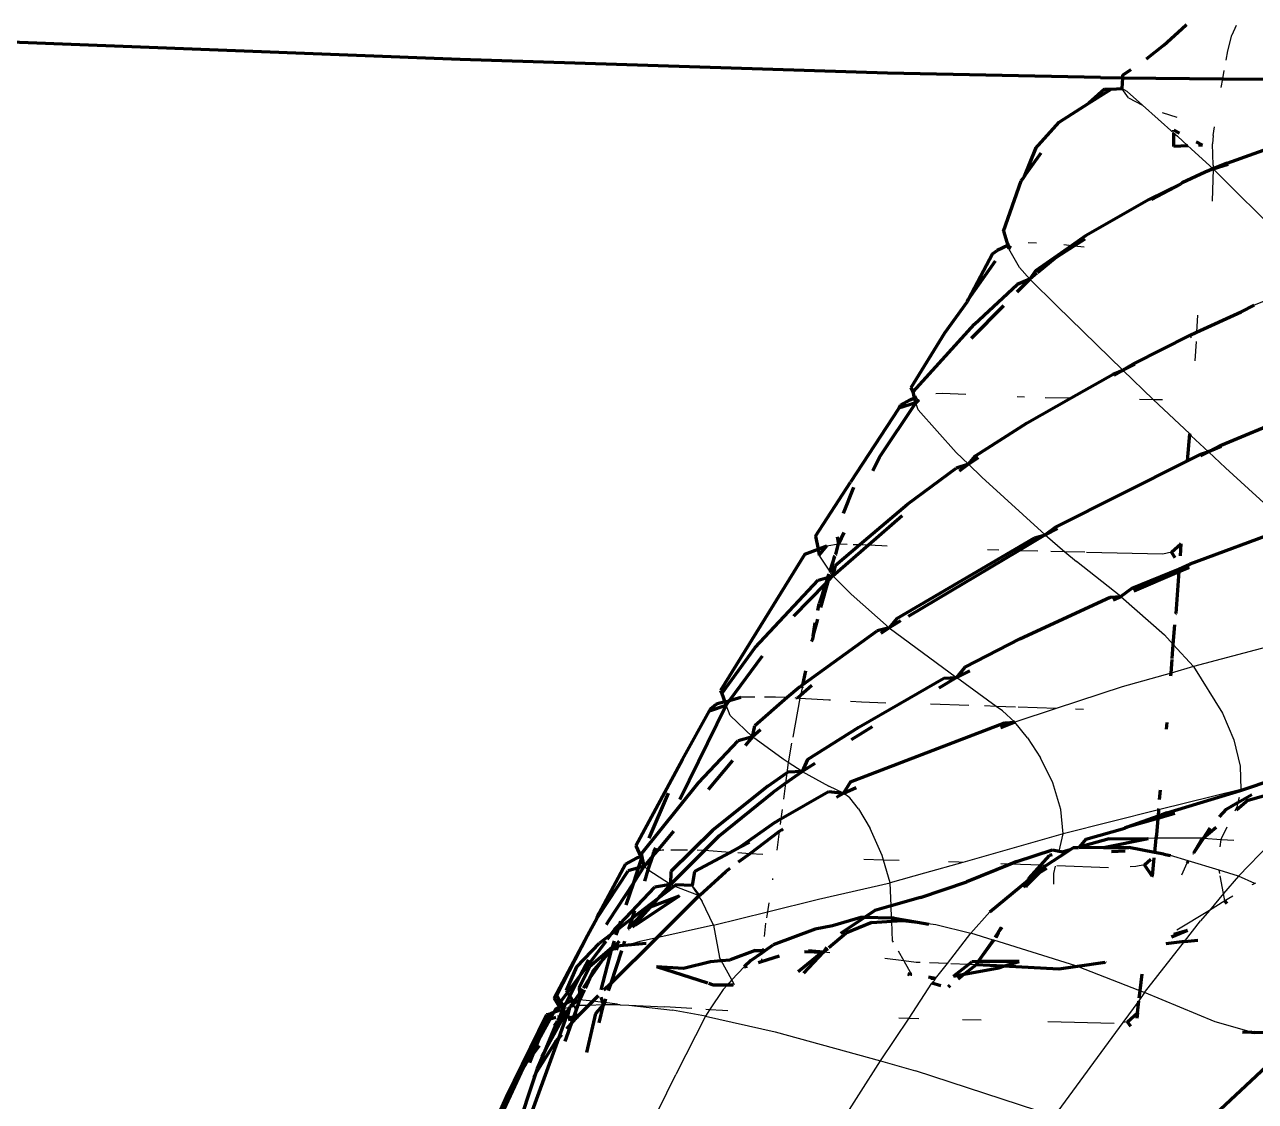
# Model space of a CAD drawing. Header units: millimetres. Extents: x 4307 to 31003, y 2809 to 20009.
# Drawn here: x 7166.1 to 7252.4, y 7453.9 to 7529.5 of the extents above; entities that cross this region are included whole.
import ezdxf

# ---------------------------------------------------------------- set-up
doc = ezdxf.new("R2010")
doc.units = ezdxf.units.MM
doc.layers.add('ProfileEdges', color=7, linetype='Continuous')

msp = doc.modelspace()

# ---------------------------------------------------------------- linework, layer by layer
for p, q in [((7251.019, 7529.422), (7250.706, 7528.743)), ((7250.431, 7527.641), (7250.706, 7528.743)), ((7250.312, 7526.985), (7250.431, 7527.641)), ((7249.961, 7525.064), (7250.074, 7525.682)), ((7250.074, 7525.682), (7250.18, 7526.264)), ((7243.365, 7524.78), (7242.997, 7524.986)), ((7243.469, 7524.342), (7242.997, 7524.986)), ((7243.365, 7524.78), (7244.442, 7523.824)), ((7243.469, 7524.342), (7244.442, 7523.824)), ((7244.442, 7523.824), (7246.652, 7521.86)), ((7246.882, 7522.961), (7245.85, 7523.274)), ((7249.406, 7521.689), (7249.5, 7522.312)), ((7246.652, 7521.86), (7246.893, 7521.646)), ((7247.629, 7520.976), (7246.893, 7521.646)), ((7249.406, 7521.689), (7249.366, 7521.119)), ((7249.414, 7519.351), (7247.629, 7520.976)), ((7249.414, 7519.626), (7249.366, 7521.119)), ((7249.414, 7519.626), (7249.414, 7519.351)), ((7249.414, 7519.351), (7249.323, 7517.096)), ((7249.414, 7519.351), (7257.046, 7511.713)), ((7235.816, 7512.445), (7235.065, 7513.748)), ((7236.439, 7514.189), (7237.01, 7514.173)), ((7238.937, 7514.048), (7239.492, 7513.986)), ((7239.492, 7513.986), (7239.666, 7513.966)), ((7239.666, 7513.966), (7240.352, 7513.889)), ((7235.816, 7512.445), (7236.546, 7511.623)), ((7238.444, 7509.746), (7236.546, 7511.623)), ((7257.046, 7511.713), (7252.279, 7509.788)), ((7243.064, 7505.231), (7238.444, 7509.746)), ((7248.315, 7509.089), (7248.241, 7507.9)), ((7248.2, 7507.245), (7248.115, 7505.889)), ((7243.064, 7505.231), (7245.195, 7503.188)), ((7229.948, 7503.605), (7230.422, 7503.613)), ((7230.422, 7503.613), (7232.049, 7503.549)), ((7235.66, 7503.385), (7236.169, 7503.367)), ((7237.625, 7503.327), (7239.456, 7503.293)), ((7244.236, 7503.206), (7245.195, 7503.188)), ((7245.195, 7503.188), (7245.851, 7503.176)), ((7245.195, 7503.188), (7247.757, 7500.763)), ((7228.707, 7502.456), (7228.544, 7502.948)), ((7231.387, 7499.464), (7228.707, 7502.456)), ((7247.757, 7500.763), (7247.858, 7500.635)), ((7249.072, 7499.5), (7247.858, 7500.635)), ((7231.387, 7499.464), (7232.238, 7498.644)), ((7249.072, 7499.5), (7250.271, 7498.373)), ((7233.173, 7497.741), (7232.238, 7498.644)), ((7254.903, 7494.131), (7250.271, 7498.373)), ((7233.173, 7497.741), (7237.613, 7493.677)), ((7222.303, 7492.917), (7223.13, 7493.051)), ((7223.13, 7493.051), (7223.725, 7493.029)), ((7224.162, 7493.013), (7224.616, 7492.996)), ((7224.616, 7492.996), (7225.22, 7492.974)), ((7225.22, 7492.974), (7226.165, 7492.94)), ((7226.165, 7492.94), (7226.535, 7492.917)), ((7237.613, 7493.677), (7239.007, 7492.493)), ((7222.51, 7491.14), (7221.781, 7492.263)), ((7234.368, 7492.608), (7233.581, 7492.628)), ((7237.099, 7492.54), (7235.758, 7492.573)), ((7239.007, 7492.493), (7238.028, 7492.517)), ((7240.394, 7492.458), (7239.007, 7492.493)), ((7239.007, 7492.493), (7239.814, 7491.807)), ((7245.883, 7492.321), (7240.517, 7492.455)), ((7246.469, 7492.465), (7245.883, 7492.321)), ((7222.575, 7491.041), (7222.51, 7491.14)), ((7242.916, 7489.365), (7239.814, 7491.807)), ((7222.732, 7490.799), (7222.575, 7491.041)), ((7222.732, 7490.799), (7224.012, 7489.516)), ((7224.012, 7489.516), (7226.679, 7487.172)), ((7242.916, 7489.365), (7245.986, 7486.662)), ((7260.558, 7487.781), (7248.02, 7484.44)), ((7226.679, 7487.172), (7231.408, 7483.669)), ((7245.986, 7486.662), (7246.6, 7485.991)), ((7246.6, 7485.991), (7248.02, 7484.44)), ((7248.02, 7484.44), (7246.446, 7483.991)), ((7248.02, 7484.44), (7250.054, 7481.184)), ((7234.191, 7481.653), (7231.408, 7483.669)), ((7246.446, 7483.991), (7243.023, 7483.013)), ((7220.582, 7482.955), (7220.454, 7482.424)), ((7243.023, 7483.013), (7238.398, 7481.497)), ((7215.531, 7481.01), (7215.241, 7481.744)), ((7217.249, 7482.301), (7216.283, 7482.301)), ((7218.72, 7482.301), (7217.927, 7482.301)), ((7219.537, 7482.267), (7218.72, 7482.301)), ((7220.412, 7482.231), (7219.919, 7479.5)), ((7220.412, 7482.231), (7220.239, 7482.238)), ((7220.454, 7482.424), (7220.412, 7482.231)), ((7220.412, 7482.231), (7222.454, 7482.111)), ((7222.454, 7482.111), (7222.564, 7482.105)), ((7223.972, 7482.024), (7224.746, 7481.98)), ((7224.746, 7481.98), (7226.439, 7481.911)), ((7227.471, 7481.87), (7227.352, 7481.874)), ((7232.263, 7481.722), (7229.568, 7481.805)), ((7234.191, 7481.653), (7233.363, 7481.683)), ((7235.529, 7481.603), (7234.191, 7481.653)), ((7234.636, 7481.33), (7234.191, 7481.653)), ((7215.531, 7481.01), (7217.086, 7479.514)), ((7235.486, 7480.542), (7234.636, 7481.33)), ((7238.398, 7481.497), (7235.486, 7480.542)), ((7238.398, 7481.497), (7235.722, 7481.596)), ((7240.304, 7481.426), (7239.741, 7481.447)), ((7250.054, 7481.184), (7250.854, 7479.304)), ((7236.388, 7479.448), (7235.486, 7480.542)), ((7219.252, 7477.939), (7217.086, 7479.514)), ((7219.843, 7479.079), (7219.619, 7477.834)), ((7236.388, 7479.448), (7237.304, 7478.032)), ((7250.854, 7479.304), (7251.307, 7477.447)), ((7219.603, 7477.716), (7219.252, 7477.939)), ((7219.603, 7477.716), (7219.509, 7476.985)), ((7219.619, 7477.834), (7219.603, 7477.716)), ((7220.586, 7477.09), (7219.603, 7477.716)), ((7238.158, 7476.283), (7237.304, 7478.032)), ((7251.307, 7477.447), (7251.345, 7475.832)), ((7219.509, 7476.985), (7219.414, 7476.258)), ((7220.586, 7477.09), (7222.447, 7476.058)), ((7219.414, 7476.258), (7219.27, 7475.142)), ((7223.468, 7475.561), (7222.447, 7476.058)), ((7223.918, 7475.247), (7223.468, 7475.561)), ((7238.716, 7474.416), (7238.158, 7476.283)), ((7251.345, 7475.832), (7245.579, 7474.393)), ((7251.345, 7475.832), (7251.327, 7475.751)), ((7252.029, 7475.995), (7251.345, 7475.832)), ((7224.538, 7474.47), (7223.918, 7475.247)), ((7251.144, 7474.921), (7251.071, 7474.592)), ((7251.219, 7475.26), (7251.144, 7474.921)), ((7219.176, 7474.42), (7219.091, 7473.761)), ((7224.538, 7474.47), (7225.355, 7473.093)), ((7238.875, 7472.721), (7238.716, 7474.416)), ((7245.579, 7474.393), (7238.875, 7472.721)), ((7250.945, 7474.335), (7251.071, 7474.592)), ((7219.091, 7473.761), (7219.038, 7473.358)), ((7226.184, 7471.198), (7225.355, 7473.093)), ((7249.984, 7472.39), (7250.386, 7473.204)), ((7218.976, 7472.872), (7218.806, 7471.565)), ((7218.986, 7472.953), (7218.976, 7472.872)), ((7238.875, 7472.721), (7231.85, 7470.712)), ((7238.597, 7471.503), (7238.875, 7472.721)), ((7245.387, 7472.397), (7244.854, 7472.395)), ((7248.725, 7472.411), (7245.387, 7472.397)), ((7248.725, 7472.411), (7249.974, 7472.32)), ((7249.9, 7471.8), (7249.974, 7472.32)), ((7249.974, 7472.32), (7249.984, 7472.39)), ((7249.974, 7472.32), (7250.848, 7472.256)), ((7210.2, 7471.474), (7210.406, 7471.516)), ((7210.406, 7471.516), (7210.773, 7471.591)), ((7210.773, 7471.591), (7210.885, 7471.591)), ((7211.378, 7471.592), (7212.534, 7471.594)), ((7213.733, 7471.538), (7213.209, 7471.574)), ((7215.54, 7471.413), (7213.733, 7471.538)), ((7216.9, 7471.319), (7216.077, 7471.376)), ((7217.815, 7471.256), (7216.9, 7471.319)), ((7251.171, 7469.745), (7253.399, 7472.037)), ((7209.507, 7470.44), (7209.745, 7470.179)), ((7226.281, 7470.869), (7224.913, 7470.907)), ((7226.281, 7470.869), (7226.184, 7471.198)), ((7227.388, 7470.838), (7226.281, 7470.869)), ((7226.75, 7469.28), (7226.281, 7470.869)), ((7231.85, 7470.712), (7229.158, 7469.943)), ((7231.571, 7470.723), (7230.84, 7470.743)), ((7231.85, 7470.712), (7231.571, 7470.723)), ((7235.179, 7470.59), (7234.509, 7470.615)), ((7237.317, 7470.511), (7235.179, 7470.59)), ((7237.701, 7470.497), (7237.317, 7470.511)), ((7238.239, 7469.938), (7238.356, 7470.448)), ((7242.07, 7470.336), (7238.442, 7470.47)), ((7243.987, 7470.421), (7243.591, 7470.395)), ((7244.582, 7470.534), (7243.987, 7470.421)), ((7247.654, 7470.819), (7246.405, 7471.201)), ((7247.565, 7470.652), (7247.172, 7469.806)), ((7249.827, 7470.156), (7247.654, 7470.819)), ((7211.341, 7469.152), (7209.745, 7470.179)), ((7218.509, 7469.583), (7218.495, 7469.492)), ((7229.158, 7469.943), (7226.75, 7469.28)), ((7238.223, 7469.188), (7238.239, 7469.938)), ((7249.868, 7469.938), (7249.827, 7470.156)), ((7251.171, 7469.745), (7249.827, 7470.156)), ((7250.133, 7468.519), (7249.899, 7469.773)), ((7251.171, 7469.745), (7250.133, 7468.519)), ((7252.333, 7469.237), (7251.171, 7469.745)), ((7211.607, 7469.048), (7211.341, 7469.152)), ((7213.185, 7468.434), (7211.607, 7469.048)), ((7212.951, 7468.875), (7212.876, 7469.083)), ((7213.395, 7468.42), (7212.876, 7469.083)), ((7212.951, 7468.875), (7213.253, 7468.43)), ((7221.718, 7468.136), (7226.75, 7469.28)), ((7226.818, 7467.658), (7226.75, 7469.28)), ((7252.187, 7469.163), (7252.123, 7469.125)), ((7252.333, 7469.237), (7252.187, 7469.163)), ((7252.379, 7469.26), (7252.333, 7469.237)), ((7213.185, 7468.434), (7213.253, 7468.43)), ((7213.253, 7468.43), (7213.395, 7468.42)), ((7213.253, 7468.43), (7213.314, 7468.339)), ((7213.314, 7468.339), (7213.57, 7467.96)), ((7214.37, 7466.316), (7213.57, 7467.96)), ((7218.149, 7467.252), (7221.718, 7468.136)), ((7218.246, 7467.881), (7218.149, 7467.252)), ((7250.133, 7468.519), (7249.134, 7467.34)), ((7250.228, 7468.007), (7249.134, 7467.34)), ((7250.228, 7468.007), (7250.133, 7468.519)), ((7250.775, 7468.33), (7250.228, 7468.007)), ((7214.37, 7466.316), (7218.149, 7467.252)), ((7218.149, 7467.252), (7218.082, 7466.817)), ((7226.854, 7466.8), (7226.818, 7467.658)), ((7232.409, 7465.749), (7233.745, 7467.248)), ((7249.134, 7467.34), (7246.848, 7465.946)), ((7249.134, 7467.34), (7248.506, 7466.599)), ((7214.37, 7466.316), (7210.379, 7465.423)), ((7214.37, 7466.316), (7214.791, 7464.033)), ((7217.927, 7465.499), (7218.037, 7466.441)), ((7226.863, 7466.58), (7226.854, 7466.8)), ((7226.921, 7465.18), (7226.863, 7466.58)), ((7228.675, 7466.508), (7229.961, 7466.362)), ((7229.961, 7466.362), (7232.409, 7465.749)), ((7247.402, 7465.157), (7248.506, 7466.599)), ((7210.379, 7465.423), (7209.205, 7465.16)), ((7230.762, 7463.609), (7232.409, 7465.749)), ((7233.97, 7465.261), (7232.409, 7465.749)), ((7234.021, 7465.245), (7233.97, 7465.261)), ((7239.772, 7463.448), (7234.021, 7465.245)), ((7209.205, 7465.16), (7208.352, 7464.903)), ((7217.798, 7464.394), (7217.814, 7464.524)), ((7217.814, 7464.524), (7217.833, 7464.693)), ((7222.516, 7464.372), (7222.065, 7464.414)), ((7226.921, 7465.18), (7226.954, 7465.122)), ((7227.301, 7464.51), (7227.706, 7463.796)), ((7244.598, 7461.574), (7247.402, 7465.157)), ((7214.906, 7463.823), (7214.791, 7464.033)), ((7215.656, 7462.459), (7214.906, 7463.823)), ((7217.712, 7463.65), (7217.725, 7463.761)), ((7217.725, 7463.761), (7217.747, 7463.951)), ((7227.706, 7463.796), (7226.366, 7463.956)), ((7228.569, 7463.694), (7227.706, 7463.796)), ((7227.706, 7463.796), (7228.243, 7462.85)), ((7228.85, 7463.683), (7228.569, 7463.694)), ((7230.762, 7463.609), (7229.518, 7463.657)), ((7229.935, 7462.57), (7230.762, 7463.609)), ((7232.244, 7463.551), (7231.002, 7463.599)), ((7232.776, 7463.53), (7232.244, 7463.551)), ((7216.502, 7463.371), (7215.656, 7462.459)), ((7239.89, 7463.402), (7239.772, 7463.448)), ((7244.259, 7461.706), (7239.89, 7463.402)), ((7215.041, 7461.797), (7214.086, 7460.371)), ((7215.348, 7462.128), (7215.041, 7461.797)), ((7215.656, 7462.459), (7215.348, 7462.128)), ((7215.814, 7462.172), (7215.656, 7462.459)), ((7228.077, 7459.785), (7229.676, 7462.236)), ((7229.676, 7462.236), (7229.835, 7462.405)), ((7229.835, 7462.405), (7229.935, 7462.57)), ((7204.632, 7461.046), (7204.473, 7461.034)), ((7204.519, 7460.881), (7204.473, 7461.034)), ((7204.973, 7461.07), (7204.632, 7461.046)), ((7205.893, 7460.966), (7204.973, 7461.07)), ((7206.597, 7460.887), (7205.893, 7460.966)), ((7206.708, 7460.875), (7206.597, 7460.887)), ((7244.181, 7461.005), (7243.058, 7459.47)), ((7244.598, 7461.574), (7244.181, 7461.005)), ((7244.598, 7461.574), (7244.259, 7461.706)), ((7249.549, 7459.517), (7244.598, 7461.574)), ((7204.268, 7460.515), (7203.823, 7460.449)), ((7203.931, 7460.022), (7204.115, 7459.971)), ((7204.605, 7460.595), (7204.268, 7460.515)), ((7204.55, 7460.778), (7204.519, 7460.881)), ((7204.605, 7460.595), (7204.55, 7460.778)), ((7204.818, 7460.635), (7204.605, 7460.595)), ((7204.696, 7460.291), (7204.605, 7460.595)), ((7204.815, 7459.895), (7204.696, 7460.291)), ((7204.96, 7460.662), (7204.818, 7460.635)), ((7205.604, 7460.679), (7204.96, 7460.662)), ((7206.653, 7460.708), (7205.604, 7460.679)), ((7207.821, 7460.711), (7206.653, 7460.708)), ((7207.628, 7460.771), (7206.708, 7460.875)), ((7207.628, 7460.771), (7207.821, 7460.711)), ((7207.821, 7460.711), (7208.424, 7460.685)), ((7208.424, 7460.685), (7211.481, 7460.353)), ((7208.424, 7460.685), (7210.959, 7460.574)), ((7212.851, 7460.451), (7210.959, 7460.574)), ((7213.793, 7459.933), (7211.481, 7460.353)), ((7214.086, 7460.371), (7213.793, 7459.933)), ((7214.086, 7460.371), (7213.835, 7460.388)), ((7215.004, 7460.312), (7214.086, 7460.371)), ((7215.358, 7460.293), (7215.004, 7460.312)), ((7204.203, 7459.946), (7204.54, 7459.848)), ((7204.54, 7459.848), (7204.705, 7459.767)), ((7213.793, 7459.933), (7211.718, 7455.828)), ((7213.793, 7459.933), (7218.687, 7458.814)), ((7226.074, 7456.8), (7228.077, 7459.785)), ((7227.366, 7459.802), (7228.077, 7459.785)), ((7228.077, 7459.785), (7228.756, 7459.768)), ((7231.828, 7459.694), (7233.13, 7459.663)), ((7237.817, 7459.549), (7242.462, 7459.437)), ((7243.058, 7459.47), (7238.259, 7452.914)), ((7243.399, 7459.526), (7243.058, 7459.47)), ((7252.1, 7458.798), (7249.549, 7459.517)), ((7218.687, 7458.814), (7226.074, 7456.8)), ((7221.03, 7448.911), (7226.074, 7456.8)), ((7226.074, 7456.8), (7228.523, 7456.081)), ((7208.669, 7449.661), (7211.718, 7455.828)), ((7238.259, 7452.914), (7228.523, 7456.081))]:
    msp.add_line(p, q)
at = {"layer": 'ProfileEdges', "lineweight": 211}
for p, q in [((7245.944, 7528.032), (7247.195, 7529.189)), ((7247.195, 7529.189), (7247.523, 7529.474)), ((7196.595, 7527.016), (7151.559, 7528.752)), ((7245.944, 7528.032), (7244.706, 7527.049)), ((7226.556, 7526.062), (7196.595, 7527.016)), ((7241.491, 7525.761), (7226.556, 7526.062)), ((7241.491, 7525.761), (7243.035, 7525.747)), ((7243.035, 7525.747), (7242.997, 7524.986)), ((7243.044, 7525.921), (7243.035, 7525.747)), ((7243.035, 7525.747), (7250.074, 7525.682)), ((7243.044, 7525.921), (7243.661, 7526.329)), ((7250.074, 7525.682), (7256.384, 7525.624)), ((7240.692, 7523.964), (7242.244, 7524.952)), ((7241.786, 7524.951), (7240.692, 7523.964)), ((7241.786, 7524.951), (7242.244, 7524.952)), ((7242.244, 7524.952), (7242.997, 7524.986)), ((7238.593, 7522.629), (7240.692, 7523.964)), ((7236.951, 7520.792), (7238.593, 7522.629)), ((7246.64, 7520.935), (7246.652, 7521.86)), ((7246.654, 7522.019), (7246.655, 7522.066)), ((7246.655, 7522.066), (7247.042, 7521.863)), ((7236.951, 7520.792), (7236.144, 7518.815)), ((7236.144, 7518.815), (7237.335, 7520.481)), ((7247.629, 7520.976), (7246.64, 7520.935)), ((7248.214, 7521.248), (7248.653, 7521.018)), ((7248.653, 7521.018), (7248.367, 7521.006)), ((7250.38, 7519.751), (7254.49, 7521.233)), ((7250.38, 7519.751), (7249.414, 7519.351)), ((7249.414, 7519.351), (7250.445, 7519.686)), ((7236.085, 7518.669), (7236.144, 7518.815)), ((7248.85, 7519.119), (7247.237, 7518.379)), ((7249.414, 7519.351), (7248.85, 7519.119)), ((7234.689, 7514.977), (7235.927, 7518.511)), ((7235.927, 7518.511), (7236.085, 7518.669)), ((7244.922, 7517.202), (7247.102, 7518.289)), ((7245.081, 7517.198), (7247.102, 7518.289)), ((7247.237, 7518.379), (7247.102, 7518.289)), ((7244.922, 7517.202), (7240.438, 7514.649)), ((7234.689, 7514.977), (7234.997, 7513.97)), ((7240.438, 7514.649), (7239.492, 7513.986)), ((7239.666, 7513.966), (7240.415, 7514.448)), ((7233.918, 7513.401), (7234.264, 7513.63)), ((7234.997, 7513.97), (7234.264, 7513.63)), ((7235.128, 7514.031), (7234.997, 7513.97)), ((7234.997, 7513.97), (7235.065, 7513.748)), ((7235.196, 7513.959), (7235.065, 7513.748)), ((7239.492, 7513.986), (7236.939, 7512.195)), ((7238.41, 7513.158), (7239.666, 7513.966)), ((7233.918, 7513.401), (7232.249, 7510.215)), ((7232.249, 7510.215), (7234.146, 7512.911)), ((7238.41, 7513.158), (7237.082, 7512.065)), ((7236.939, 7512.195), (7236.546, 7511.623)), ((7237.04, 7512.03), (7236.546, 7511.623)), ((7232.659, 7508.47), (7235.656, 7511.242)), ((7236.546, 7511.623), (7235.656, 7511.242)), ((7235.656, 7510.725), (7236.546, 7511.623)), ((7232.164, 7510.053), (7232.249, 7510.215)), ((7230.579, 7507.844), (7232.164, 7510.053)), ((7232.444, 7507.485), (7234.72, 7509.781)), ((7248.241, 7507.9), (7251.358, 7509.333)), ((7252.279, 7509.788), (7251.358, 7509.333)), ((7228.367, 7503.719), (7232.659, 7508.47)), ((7228.23, 7504.026), (7230.579, 7507.844)), ((7243.859, 7505.699), (7247.751, 7507.675)), ((7247.751, 7507.675), (7248.241, 7507.9)), ((7247.838, 7507.592), (7247.774, 7507.561)), ((7239.456, 7503.293), (7242.392, 7504.945)), ((7242.392, 7504.945), (7243.064, 7505.231)), ((7242.451, 7504.889), (7243.064, 7505.231)), ((7243.859, 7505.699), (7243.064, 7505.231)), ((7243.911, 7505.65), (7243.064, 7505.231)), ((7228.164, 7503.161), (7228.466, 7503.29)), ((7228.367, 7503.719), (7228.23, 7504.026)), ((7228.466, 7503.29), (7228.367, 7503.719)), ((7228.466, 7503.29), (7228.62, 7503.356)), ((7228.544, 7502.948), (7228.466, 7503.29)), ((7228.74, 7503.185), (7228.544, 7502.948)), ((7236.358, 7501.551), (7239.456, 7503.293)), ((7227.34, 7502.528), (7223.971, 7497.371)), ((7225.997, 7499.127), (7228.544, 7502.948)), ((7227.34, 7502.528), (7227.368, 7502.578)), ((7228.544, 7502.948), (7227.368, 7502.578)), ((7227.368, 7502.578), (7227.481, 7502.77)), ((7227.481, 7502.77), (7228.164, 7503.161)), ((7228.544, 7502.948), (7228.755, 7503.164)), ((7249.957, 7499.968), (7256.399, 7502.672)), ((7232.743, 7499.237), (7236.358, 7501.551)), ((7247.608, 7498.874), (7247.757, 7500.763)), ((7249.072, 7499.5), (7249.957, 7499.968)), ((7249.972, 7499.888), (7249.072, 7499.5)), ((7225.997, 7499.127), (7225.542, 7498.163)), ((7232.238, 7498.644), (7232.743, 7499.237)), ((7232.915, 7499.08), (7232.238, 7498.644)), ((7247.608, 7498.874), (7238.34, 7494.233)), ((7248.443, 7499.292), (7247.608, 7498.874)), ((7249.072, 7499.5), (7248.443, 7499.292)), ((7248.523, 7499.221), (7249.072, 7499.5)), ((7227.971, 7495.83), (7231.384, 7498.352)), ((7232.238, 7498.644), (7231.384, 7498.352)), ((7232.238, 7498.644), (7231.599, 7498.16)), ((7221.512, 7493.581), (7223.971, 7497.371)), ((7223.473, 7495.212), (7224.2, 7497.036)), ((7224.616, 7492.996), (7227.971, 7495.83)), ((7225.22, 7492.974), (7227.582, 7495.04)), ((7223.505, 7493.846), (7223.13, 7493.051)), ((7238.34, 7494.233), (7237.613, 7493.677)), ((7237.613, 7493.677), (7238.48, 7494.118)), ((7254.342, 7494.053), (7247.776, 7491.638)), ((7221.512, 7493.581), (7221.696, 7492.681)), ((7221.696, 7492.681), (7222.303, 7492.917)), ((7221.781, 7492.263), (7222.303, 7492.917)), ((7222.732, 7490.799), (7225.22, 7492.974)), ((7222.884, 7491.533), (7224.616, 7492.996)), ((7222.932, 7492.335), (7223.13, 7493.051)), ((7223.03, 7493.551), (7223.13, 7493.051)), ((7227.212, 7487.826), (7236.874, 7493.47)), ((7237.613, 7493.677), (7235.758, 7492.573)), ((7236.874, 7493.47), (7237.613, 7493.677)), ((7246.469, 7492.465), (7247.146, 7493.045)), ((7247.146, 7493.045), (7247.088, 7492.214)), ((7247.146, 7493.045), (7247.149, 7493.077)), ((7220.766, 7492.319), (7214.862, 7482.768)), ((7220.766, 7492.319), (7221.696, 7492.681)), ((7221.696, 7492.681), (7221.781, 7492.263)), ((7222.844, 7492.17), (7222.51, 7491.14)), ((7222.575, 7491.041), (7222.844, 7492.17)), ((7222.844, 7492.17), (7222.896, 7492.203)), ((7222.932, 7492.335), (7222.884, 7492.293)), ((7235.758, 7492.573), (7228.003, 7487.96)), ((7246.742, 7492.07), (7246.469, 7492.465)), ((7222.884, 7491.533), (7222.732, 7490.799)), ((7243.723, 7489.947), (7247.006, 7491.274)), ((7243.849, 7489.764), (7246.993, 7491.109)), ((7246.993, 7491.109), (7246.776, 7488.178)), ((7246.993, 7491.109), (7247.665, 7491.397)), ((7247.006, 7491.274), (7246.993, 7491.109)), ((7247.006, 7491.274), (7247.776, 7491.638)), ((7247.665, 7491.397), (7247.711, 7491.414)), ((7217.282, 7485.78), (7221.698, 7490.506)), ((7220, 7487.973), (7222.232, 7490.282)), ((7221.698, 7490.506), (7222.366, 7490.695)), ((7222.232, 7490.282), (7221.768, 7488.851)), ((7221.899, 7488.594), (7222.419, 7490.475)), ((7222.366, 7490.695), (7222.232, 7490.282)), ((7222.232, 7490.282), (7222.419, 7490.475)), ((7222.439, 7490.92), (7222.366, 7490.695)), ((7222.366, 7490.695), (7222.489, 7490.73)), ((7222.419, 7490.475), (7222.732, 7490.799)), ((7222.419, 7490.475), (7222.489, 7490.73)), ((7222.489, 7490.73), (7222.531, 7490.882)), ((7222.489, 7490.73), (7222.732, 7490.799)), ((7243.723, 7489.947), (7242.916, 7489.365)), ((7221.675, 7488.386), (7221.768, 7488.851)), ((7235.844, 7486.395), (7242.176, 7489.315)), ((7242.176, 7489.315), (7242.916, 7489.365)), ((7242.397, 7489.125), (7242.916, 7489.365)), ((7221.342, 7486.575), (7221.67, 7487.765)), ((7227.212, 7487.826), (7226.679, 7487.172)), ((7227.468, 7487.641), (7226.679, 7487.172)), ((7246.765, 7488.141), (7246.776, 7488.178)), ((7220.614, 7483.173), (7225.829, 7486.955)), ((7221.342, 7486.575), (7221.5, 7487.516)), ((7226.679, 7487.172), (7225.829, 7486.955)), ((7226.679, 7487.172), (7226.099, 7486.761)), ((7246.6, 7485.991), (7246.705, 7487.362)), ((7221.237, 7486.21), (7221.285, 7486.307)), ((7221.342, 7486.575), (7221.285, 7486.307)), ((7235.844, 7486.395), (7231.986, 7484.393)), ((7246.524, 7485.006), (7246.6, 7485.991)), ((7214.94, 7482.566), (7217.282, 7485.78)), ((7215.486, 7482.075), (7217.8, 7485.194)), ((7231.986, 7484.393), (7231.408, 7483.669)), ((7246.446, 7483.991), (7246.519, 7484.931)), ((7220.823, 7484.151), (7220.614, 7483.173)), ((7227.471, 7481.87), (7230.514, 7483.623)), ((7231.408, 7483.669), (7230.158, 7482.938)), ((7230.514, 7483.623), (7231.408, 7483.669)), ((7231.408, 7483.669), (7232.342, 7484.153)), ((7246.432, 7483.801), (7246.446, 7483.991)), ((7214.862, 7482.768), (7214.94, 7482.566)), ((7214.94, 7482.566), (7215.154, 7481.981)), ((7220.386, 7483.008), (7219.537, 7482.267)), ((7220.386, 7483.008), (7220.614, 7483.173)), ((7221.246, 7483.109), (7220.454, 7482.424)), ((7220.582, 7482.955), (7220.584, 7483.031)), ((7211.989, 7475.12), (7215.241, 7481.744)), ((7214.075, 7481.348), (7215.241, 7481.744)), ((7214.153, 7481.487), (7214.55, 7481.81)), ((7215.154, 7481.981), (7214.55, 7481.81)), ((7215.346, 7481.989), (7215.154, 7481.981)), ((7215.154, 7481.981), (7215.241, 7481.744)), ((7215.241, 7481.744), (7215.343, 7481.883)), ((7215.343, 7481.883), (7215.447, 7482.022)), ((7215.343, 7481.883), (7215.346, 7481.989)), ((7215.346, 7481.989), (7215.447, 7482.022)), ((7215.447, 7482.022), (7215.486, 7482.075)), ((7215.486, 7482.075), (7216.283, 7482.301)), ((7219.537, 7482.267), (7217.266, 7480.286)), ((7220.185, 7482.24), (7220.169, 7482.178)), ((7220.239, 7482.238), (7220.185, 7482.24)), ((7220.454, 7482.424), (7220.239, 7482.238)), ((7224.546, 7480.187), (7227.471, 7481.87)), ((7212.194, 7477.935), (7214.075, 7481.348)), ((7214.153, 7481.487), (7214.075, 7481.348)), ((7217.086, 7479.514), (7217.266, 7480.286)), ((7217.666, 7480.015), (7217.086, 7479.514)), ((7220.953, 7477.925), (7224.546, 7480.187)), ((7223.967, 7476.36), (7234.759, 7480.506)), ((7225.497, 7480.212), (7224.801, 7479.805)), ((7235.486, 7480.542), (7234.491, 7480.155)), ((7234.759, 7480.506), (7235.486, 7480.542)), ((7246.157, 7480.515), (7246.118, 7480.065)), ((7213.299, 7476.288), (7216.099, 7479.235)), ((7217.086, 7479.514), (7216.099, 7479.235)), ((7217.086, 7479.514), (7216.581, 7478.909)), ((7224.801, 7479.805), (7224.017, 7479.3)), ((7212.194, 7477.935), (7208.92, 7471.87)), ((7215.702, 7477.857), (7213.999, 7475.818)), ((7220.953, 7477.925), (7220.586, 7477.09)), ((7221.463, 7477.655), (7220.586, 7477.09)), ((7218.183, 7476.048), (7219.509, 7476.985)), ((7219.414, 7476.258), (7220.586, 7477.09)), ((7219.509, 7476.985), (7219.585, 7477.039)), ((7220.586, 7477.09), (7219.585, 7477.039)), ((7209.314, 7471.303), (7213.299, 7476.288)), ((7211.183, 7475.559), (7209.823, 7472.407)), ((7218.183, 7476.048), (7214.299, 7472.937)), ((7214.761, 7472.563), (7218.548, 7475.642)), ((7218.548, 7475.642), (7219.414, 7476.258)), ((7219.091, 7473.761), (7222.43, 7475.69)), ((7222.43, 7475.69), (7223.468, 7475.561)), ((7222.99, 7475.277), (7223.468, 7475.561)), ((7223.967, 7476.36), (7223.468, 7475.561)), ((7223.468, 7475.561), (7224.37, 7475.972)), ((7245.648, 7475.115), (7245.713, 7475.79)), ((7246.159, 7474.184), (7251.327, 7475.751)), ((7251.327, 7475.751), (7252.029, 7475.995)), ((7251.855, 7475.067), (7255.545, 7476.136)), ((7252.029, 7475.995), (7253.038, 7476.346)), ((7250.337, 7474.453), (7251.144, 7474.921)), ((7251.855, 7475.067), (7251.033, 7474.37)), ((7251.144, 7474.921), (7252.105, 7475.479)), ((7245.537, 7473.959), (7243.361, 7473.17)), ((7246.714, 7474.149), (7245.522, 7473.797)), ((7245.537, 7473.959), (7245.522, 7473.797)), ((7245.579, 7474.393), (7245.537, 7473.959)), ((7246.159, 7474.184), (7245.537, 7473.959)), ((7245.586, 7474.471), (7245.579, 7474.393)), ((7249.838, 7473.902), (7250.337, 7474.453)), ((7218.672, 7473.518), (7216.197, 7471.768)), ((7218.672, 7473.518), (7219.091, 7473.761)), ((7219.119, 7472.979), (7218.976, 7472.872)), ((7219.119, 7472.979), (7219.241, 7473.052)), ((7240.472, 7472.327), (7243.209, 7473.115)), ((7243.361, 7473.17), (7243.209, 7473.115)), ((7245.522, 7473.797), (7243.361, 7473.17)), ((7245.522, 7473.797), (7245.419, 7472.634)), ((7249.61, 7473.162), (7248.725, 7472.411)), ((7248.725, 7472.411), (7249.201, 7473.141)), ((7211.551, 7472.887), (7210.406, 7471.516)), ((7214.299, 7472.937), (7211.364, 7470.067)), ((7213.733, 7471.538), (7214.761, 7472.563)), ((7216.878, 7472.136), (7216.197, 7471.768)), ((7218.976, 7472.872), (7216.9, 7471.319)), ((7242.102, 7472.358), (7240.001, 7471.767)), ((7240.472, 7472.327), (7240.001, 7471.767)), ((7241.712, 7471.743), (7244.854, 7472.395)), ((7242.102, 7472.358), (7244.854, 7472.395)), ((7245.387, 7472.397), (7245.292, 7471.406)), ((7245.419, 7472.634), (7245.387, 7472.397)), ((7248.725, 7472.411), (7248.032, 7471.359)), ((7248.535, 7472.214), (7248.032, 7471.359)), ((7248.535, 7472.214), (7248.725, 7472.411)), ((7208.92, 7471.87), (7209.258, 7471.11)), ((7209.507, 7470.44), (7209.314, 7471.303)), ((7210.406, 7471.516), (7210.089, 7471.137)), ((7210.148, 7471.448), (7210.089, 7471.137)), ((7210.2, 7471.474), (7210.148, 7471.448)), ((7210.186, 7471.508), (7210.2, 7471.474)), ((7210.2, 7471.474), (7210.32, 7471.718)), ((7211.341, 7469.152), (7213.733, 7471.538)), ((7215.54, 7471.413), (7213.031, 7470.058)), ((7216.197, 7471.768), (7215.54, 7471.413)), ((7216.9, 7471.319), (7216.099, 7470.719)), ((7235.628, 7470.772), (7238.142, 7471.591)), ((7239.097, 7471.407), (7237.701, 7470.497)), ((7238.142, 7471.591), (7238.597, 7471.503)), ((7238.597, 7471.503), (7238.873, 7471.45)), ((7239.384, 7471.594), (7238.873, 7471.45)), ((7238.873, 7471.45), (7239.097, 7471.407)), ((7239.384, 7471.594), (7239.097, 7471.407)), ((7239.575, 7471.718), (7239.384, 7471.594)), ((7239.964, 7471.723), (7239.575, 7471.718)), ((7240.001, 7471.767), (7239.964, 7471.723)), ((7240.001, 7471.767), (7241.712, 7471.743)), ((7241.712, 7471.743), (7243.49, 7471.764)), ((7243.234, 7471.507), (7242.284, 7471.454)), ((7245.292, 7471.406), (7243.49, 7471.764)), ((7245.936, 7471.279), (7245.292, 7471.406)), ((7245.936, 7471.279), (7246.405, 7471.201)), ((7248.032, 7471.359), (7247.983, 7471.354)), ((7206.346, 7467.149), (7208.182, 7470.59)), ((7208.961, 7470.995), (7208.182, 7470.59)), ((7209.507, 7470.44), (7208.766, 7469.308)), ((7209.258, 7471.11), (7208.961, 7470.995)), ((7209.105, 7470.32), (7209.316, 7470.952)), ((7209.507, 7470.44), (7209.105, 7470.32)), ((7209.258, 7471.11), (7209.316, 7470.952)), ((7209.316, 7470.952), (7209.507, 7470.44)), ((7210.089, 7471.137), (7209.507, 7470.44)), ((7210.089, 7471.137), (7209.745, 7470.179)), ((7235.179, 7470.59), (7232.119, 7469.349)), ((7235.628, 7470.772), (7235.179, 7470.59)), ((7236.493, 7469.593), (7237.317, 7470.511)), ((7237.701, 7470.497), (7237.151, 7470.139)), ((7237.317, 7470.511), (7237.918, 7471.182)), ((7238.121, 7471.239), (7237.918, 7471.182)), ((7244.582, 7470.534), (7245.035, 7470.939)), ((7245.125, 7469.733), (7244.582, 7470.534)), ((7245.25, 7471.02), (7245.125, 7469.733)), ((7247.654, 7470.819), (7247.565, 7470.652)), ((7206.199, 7466.816), (7208.388, 7470.106)), ((7209.105, 7470.32), (7208.388, 7470.106)), ((7208.766, 7469.308), (7209.105, 7470.32)), ((7209.745, 7470.179), (7209.514, 7469.39)), ((7211.364, 7470.067), (7211.341, 7469.152)), ((7213.031, 7470.058), (7212.876, 7469.083)), ((7213.395, 7468.42), (7215.215, 7470.058)), ((7215.508, 7470.277), (7215.215, 7470.058)), ((7236.343, 7469.121), (7237.174, 7469.955)), ((7236.423, 7469.47), (7236.48, 7469.569)), ((7236.48, 7469.569), (7236.493, 7469.593)), ((7236.48, 7469.569), (7236.56, 7469.584)), ((7237.151, 7470.139), (7236.56, 7469.584)), ((7237.174, 7469.955), (7236.56, 7469.584)), ((7237.719, 7470.284), (7237.174, 7469.955)), ((7237.174, 7469.955), (7237.428, 7470.21)), ((7245.112, 7469.704), (7245.125, 7469.733)), ((7208.766, 7469.308), (7206.963, 7466.553)), ((7207.787, 7466.383), (7210.254, 7468.974)), ((7208.236, 7467.725), (7208.766, 7469.308)), ((7211.341, 7469.152), (7210.254, 7468.974)), ((7211.341, 7469.152), (7210.438, 7468.153)), ((7211.607, 7469.048), (7210.438, 7468.153)), ((7211.717, 7469.132), (7211.607, 7469.048)), ((7212.876, 7469.083), (7211.717, 7469.132)), ((7228.878, 7468.248), (7232.119, 7469.349)), ((7233.745, 7467.248), (7236.423, 7469.47)), ((7236.136, 7468.964), (7236.423, 7469.47)), ((7236.343, 7469.121), (7236.258, 7468.977)), ((7210.438, 7468.153), (7208.657, 7466.789)), ((7211.969, 7468.36), (7208.856, 7466.276)), ((7209.938, 7467.599), (7211.969, 7468.36)), ((7210.438, 7468.153), (7209.938, 7467.599)), ((7213.314, 7468.339), (7210.379, 7465.423)), ((7213.395, 7468.42), (7213.314, 7468.339)), ((7228.878, 7468.248), (7226.818, 7467.658)), ((7250.381, 7467.833), (7250.228, 7468.007)), ((7206.199, 7466.816), (7206.346, 7467.149)), ((7208.43, 7466.1), (7209.809, 7467.551)), ((7209.938, 7467.599), (7208.651, 7466.175)), ((7208.826, 7467.303), (7208.657, 7466.789)), ((7209.809, 7467.551), (7209.938, 7467.599)), ((7225.684, 7467.333), (7224.951, 7466.846)), ((7226.818, 7467.658), (7225.684, 7467.333)), ((7205.535, 7465.576), (7206.199, 7466.816)), ((7206.963, 7466.553), (7206.842, 7466.317)), ((7207.445, 7466.024), (7207.787, 7466.383)), ((7208.657, 7466.789), (7207.67, 7466.033)), ((7207.67, 7466.033), (7207.787, 7466.383)), ((7207.787, 7466.383), (7207.856, 7466.59)), ((7208.43, 7466.1), (7208.416, 7466.058)), ((7208.657, 7466.789), (7208.43, 7466.1)), ((7222.709, 7466.26), (7221.493, 7466.028)), ((7224.703, 7466.853), (7222.709, 7466.26)), ((7224.951, 7466.846), (7223.258, 7465.723)), ((7225.467, 7466.501), (7223.631, 7465.745)), ((7224.951, 7466.846), (7224.703, 7466.853)), ((7226.854, 7466.8), (7224.951, 7466.846)), ((7225.467, 7466.501), (7226.863, 7466.58)), ((7227.024, 7466.796), (7226.854, 7466.8)), ((7226.863, 7466.58), (7227.643, 7466.624)), ((7227.024, 7466.796), (7228.675, 7466.508)), ((7227.643, 7466.624), (7228.675, 7466.508)), ((7228.675, 7466.508), (7229.454, 7466.372)), ((7234.331, 7465.785), (7234.538, 7466.149)), ((7234.572, 7466.138), (7234.331, 7465.785)), ((7203.188, 7461.19), (7205.535, 7465.576)), ((7203.374, 7461.386), (7205.535, 7465.576)), ((7207.161, 7465.644), (7206.365, 7465.034)), ((7206.919, 7465.318), (7207.161, 7465.644)), ((7210.379, 7465.423), (7207.15, 7462.215)), ((7207.67, 7466.033), (7207.161, 7465.644)), ((7207.161, 7465.644), (7207.445, 7466.024)), ((7207.532, 7465.622), (7207.67, 7466.033)), ((7208.367, 7466.034), (7208.416, 7466.058)), ((7221.493, 7466.028), (7218.536, 7464.914)), ((7222.459, 7464.749), (7223.631, 7465.745)), ((7233.97, 7465.261), (7232.932, 7463.745)), ((7232.932, 7463.745), (7234.021, 7465.245)), ((7234.331, 7465.785), (7234.093, 7465.44)), ((7234.331, 7465.785), (7234.15, 7465.429)), ((7246.476, 7465.48), (7247.595, 7465.962)), ((7246.635, 7465.678), (7247.595, 7465.962)), ((7247.402, 7465.157), (7248.323, 7465.243)), ((7204.783, 7463.373), (7206.365, 7465.034)), ((7205.018, 7462.772), (7206.823, 7465.19)), ((7207.265, 7464.729), (7205.659, 7463.392)), ((7207.186, 7464.552), (7206.461, 7461.761)), ((7207.157, 7464.544), (7206.857, 7464.188)), ((7207.905, 7464.507), (7207.15, 7462.215)), ((7207.186, 7464.552), (7207.157, 7464.544)), ((7207.23, 7464.602), (7207.186, 7464.552)), ((7207.401, 7464.791), (7207.23, 7464.602)), ((7207.265, 7464.729), (7207.23, 7464.602)), ((7207.602, 7464.678), (7207.23, 7464.602)), ((7207.388, 7465.183), (7207.265, 7464.729)), ((7207.364, 7464.811), (7207.265, 7464.729)), ((7207.425, 7464.817), (7207.364, 7464.811)), ((7207.751, 7465.178), (7207.425, 7464.817)), ((7208.026, 7464.873), (7207.425, 7464.817)), ((7207.602, 7464.678), (7207.666, 7464.642)), ((7208.125, 7465.174), (7208.026, 7464.873)), ((7208.352, 7464.903), (7208.026, 7464.873)), ((7209.638, 7465.023), (7208.352, 7464.903)), ((7217.292, 7464.518), (7215.541, 7463.883)), ((7216.987, 7463.821), (7217.798, 7464.394)), ((7217.292, 7464.518), (7217.814, 7464.524)), ((7217.798, 7464.394), (7217.986, 7464.526)), ((7217.814, 7464.524), (7217.986, 7464.526)), ((7217.986, 7464.526), (7218.536, 7464.914)), ((7221.935, 7464.354), (7220.293, 7463.04)), ((7220.694, 7462.945), (7222.065, 7464.414)), ((7220.753, 7464.467), (7222.065, 7464.414)), ((7222.065, 7464.414), (7221.028, 7464.515)), ((7221.935, 7464.354), (7222.065, 7464.414)), ((7222.065, 7464.414), (7222.319, 7464.768)), ((7222.065, 7464.414), (7222.37, 7464.674)), ((7247.402, 7465.157), (7246.087, 7464.991)), ((7205.586, 7463.877), (7205.018, 7462.772)), ((7206.472, 7463.733), (7205.67, 7462.562)), ((7205.903, 7463.059), (7206.472, 7463.733)), ((7206.555, 7463.854), (7206.472, 7463.733)), ((7206.857, 7464.188), (7206.555, 7463.854)), ((7212.254, 7463.281), (7214.158, 7463.753)), ((7214.158, 7463.753), (7214.906, 7463.823)), ((7214.906, 7463.823), (7215.541, 7463.883)), ((7216.987, 7463.821), (7216.502, 7463.371)), ((7217.518, 7463.695), (7217.725, 7463.761)), ((7217.725, 7463.761), (7218.99, 7464.165)), ((7231.2, 7462.724), (7232.244, 7463.551)), ((7232.776, 7463.53), (7231.937, 7462.863)), ((7232.244, 7463.551), (7232.484, 7463.741)), ((7232.932, 7463.745), (7232.484, 7463.741)), ((7232.776, 7463.53), (7232.932, 7463.745)), ((7234.71, 7463.427), (7232.776, 7463.53)), ((7235.803, 7463.768), (7232.932, 7463.745)), ((7234.71, 7463.427), (7235.803, 7463.768)), ((7241.83, 7463.693), (7239.89, 7463.402)), ((7241.83, 7463.693), (7241.863, 7463.673)), ((7204.041, 7461.725), (7204.783, 7463.373)), ((7204.13, 7461.582), (7205.018, 7462.772)), ((7205.018, 7462.772), (7204.282, 7461.34)), ((7204.947, 7461.92), (7205.659, 7463.392)), ((7205.903, 7463.059), (7205.67, 7462.562)), ((7210.374, 7463.408), (7213.933, 7462.254)), ((7210.374, 7463.408), (7212.254, 7463.281)), ((7216.502, 7463.371), (7216.715, 7463.439)), ((7227.985, 7462.901), (7228.083, 7462.83)), ((7228.243, 7462.85), (7227.985, 7462.901)), ((7228.269, 7462.853), (7228.243, 7462.85)), ((7229.935, 7462.57), (7229.443, 7462.653)), ((7231.2, 7462.724), (7231.937, 7462.863)), ((7231.937, 7462.863), (7231.51, 7462.524)), ((7231.937, 7462.863), (7234.365, 7463.32)), ((7234.365, 7463.32), (7234.71, 7463.427)), ((7238.578, 7463.222), (7234.71, 7463.427)), ((7239.89, 7463.402), (7238.578, 7463.222)), ((7244.389, 7462.861), (7244.259, 7461.706)), ((7204.947, 7461.92), (7204.959, 7461.523)), ((7205.167, 7461.826), (7204.959, 7461.523)), ((7205.3, 7461.769), (7204.973, 7461.07)), ((7205.67, 7462.562), (7205.212, 7461.893)), ((7205.67, 7462.562), (7205.35, 7461.878)), ((7207.15, 7462.215), (7206.671, 7461.739)), ((7207.15, 7462.215), (7206.982, 7461.706)), ((7214.008, 7462.23), (7214.331, 7462.126)), ((7214.331, 7462.126), (7215.348, 7462.128)), ((7215.348, 7462.128), (7215.745, 7462.13)), ((7215.745, 7462.13), (7215.765, 7462.103)), ((7229.935, 7462.57), (7229.593, 7462.558)), ((7230.314, 7462.047), (7229.676, 7462.236)), ((7230.938, 7462.069), (7230.808, 7461.965)), ((7203.573, 7460.584), (7203.188, 7461.19)), ((7203.723, 7460.659), (7203.374, 7461.386)), ((7203.655, 7460.945), (7204.13, 7461.582)), ((7203.655, 7460.945), (7203.723, 7460.659)), ((7204.282, 7461.34), (7204.003, 7460.799)), ((7204.003, 7460.799), (7204.473, 7461.034)), ((7204.13, 7461.582), (7204.041, 7461.725)), ((7204.282, 7461.34), (7204.13, 7461.582)), ((7204.473, 7461.034), (7204.282, 7461.34)), ((7204.632, 7461.046), (7204.519, 7460.881)), ((7204.973, 7461.07), (7204.55, 7460.778)), ((7204.959, 7461.523), (7204.632, 7461.046)), ((7204.973, 7461.07), (7204.818, 7460.635)), ((7204.959, 7461.523), (7204.973, 7461.07)), ((7205.893, 7460.966), (7205.604, 7460.679)), ((7206.279, 7461.349), (7205.893, 7460.966)), ((7206.597, 7460.887), (7206.479, 7461.264)), ((7206.653, 7460.708), (7206.597, 7460.887)), ((7206.792, 7461.129), (7206.708, 7460.875)), ((7244.091, 7460.151), (7244.181, 7461.005)), ((7244.259, 7461.706), (7244.2, 7461.176)), ((7202.801, 7460.044), (7202.283, 7458.731)), ((7202.801, 7460.044), (7202.656, 7460.007)), ((7202.801, 7460.044), (7203.163, 7460.199)), ((7203.163, 7460.199), (7202.905, 7459.728)), ((7203.299, 7460.446), (7203.163, 7460.199)), ((7203.163, 7460.199), (7203.601, 7460.365)), ((7203.299, 7460.446), (7203.573, 7460.584)), ((7203.573, 7460.584), (7203.723, 7460.659)), ((7203.654, 7460.457), (7203.573, 7460.584)), ((7203.601, 7459.927), (7203.757, 7460.295)), ((7203.601, 7459.927), (7203.931, 7460.022)), ((7203.656, 7460.386), (7203.673, 7460.428)), ((7203.757, 7460.295), (7203.656, 7460.386)), ((7203.823, 7460.449), (7203.673, 7460.428)), ((7203.723, 7460.659), (7204.003, 7460.799)), ((7203.823, 7460.449), (7203.723, 7460.659)), ((7203.757, 7460.295), (7203.823, 7460.449)), ((7203.931, 7460.022), (7203.757, 7460.295)), ((7203.931, 7460.022), (7203.763, 7459.717)), ((7204.003, 7460.799), (7203.823, 7460.449)), ((7203.823, 7460.449), (7203.931, 7460.022)), ((7204.268, 7460.515), (7203.931, 7460.022)), ((7204.268, 7460.515), (7204.115, 7459.971)), ((7204.302, 7460.607), (7204.268, 7460.515)), ((7204.358, 7460.646), (7204.302, 7460.607)), ((7204.519, 7460.881), (7204.358, 7460.646)), ((7204.55, 7460.778), (7204.358, 7460.646)), ((7204.696, 7460.291), (7204.54, 7459.848)), ((7204.818, 7460.635), (7204.696, 7460.291)), ((7205.604, 7460.679), (7204.815, 7459.895)), ((7205.47, 7457.376), (7206.107, 7460.12)), ((7206.107, 7460.12), (7206.653, 7460.708)), ((7206.339, 7459.466), (7206.653, 7460.708)), ((7206.708, 7460.875), (7206.653, 7460.708)), ((7243.399, 7459.526), (7244.091, 7460.151)), ((7244.091, 7460.151), (7244.04, 7459.748)), ((7202.656, 7460.007), (7199.814, 7454.248)), ((7202.905, 7459.728), (7202.088, 7458.234)), ((7202.819, 7459.703), (7202.283, 7458.731)), ((7203.71, 7459.62), (7202.632, 7457.659)), ((7202.632, 7457.659), (7203.432, 7459.579)), ((7202.819, 7459.703), (7202.905, 7459.728)), ((7202.905, 7459.728), (7203.3, 7459.841)), ((7203.203, 7459.27), (7203.432, 7459.579)), ((7203.432, 7459.579), (7203.459, 7459.596)), ((7203.453, 7459.885), (7203.601, 7459.927)), ((7203.459, 7459.596), (7203.601, 7459.927)), ((7203.459, 7459.596), (7203.615, 7459.692)), ((7203.459, 7459.596), (7203.71, 7459.62)), ((7203.958, 7459.657), (7203.485, 7458.351)), ((7203.763, 7459.717), (7203.615, 7459.692)), ((7203.763, 7459.717), (7203.71, 7459.62)), ((7203.71, 7459.62), (7203.958, 7459.657)), ((7203.994, 7459.756), (7203.763, 7459.717)), ((7204.375, 7459.384), (7203.934, 7458.138)), ((7203.994, 7459.756), (7203.958, 7459.657)), ((7203.958, 7459.657), (7204.025, 7459.667)), ((7204.115, 7459.971), (7203.994, 7459.756)), ((7204.055, 7459.766), (7203.994, 7459.756)), ((7204.066, 7459.025), (7204.375, 7459.384)), ((7204.165, 7459.687), (7204.5, 7459.737)), ((7204.54, 7459.848), (7204.18, 7459.787)), ((7204.375, 7459.384), (7204.705, 7459.767)), ((7204.5, 7459.737), (7204.375, 7459.384)), ((7204.54, 7459.848), (7204.5, 7459.737)), ((7204.5, 7459.737), (7204.705, 7459.767)), ((7204.815, 7459.895), (7204.54, 7459.848)), ((7204.705, 7459.767), (7204.731, 7459.797)), ((7204.731, 7459.797), (7204.815, 7459.895)), ((7204.731, 7459.797), (7204.793, 7459.78)), ((7204.793, 7459.78), (7204.815, 7459.895)), ((7243.621, 7459.196), (7243.399, 7459.526)), ((7202.283, 7458.731), (7199.814, 7454.248)), ((7203.485, 7458.351), (7200.928, 7451.288)), ((7202.283, 7458.731), (7202.088, 7458.234)), ((7203.282, 7458.115), (7203.485, 7458.351)), ((7203.485, 7458.351), (7203.718, 7458.622)), ((7255.672, 7458.767), (7249.537, 7453.029)), ((7252.1, 7458.798), (7251.464, 7458.782)), ((7252.1, 7458.798), (7252.294, 7458.777)), ((7254.9, 7458.761), (7252.294, 7458.777)), ((7202.088, 7458.234), (7201.199, 7456.609)), ((7202.088, 7458.234), (7201.689, 7457.222)), ((7201.689, 7457.222), (7202.16, 7457.859)), ((7203.282, 7458.115), (7201.934, 7455.963)), ((7202.03, 7456.25), (7202.632, 7457.659)), ((7202.632, 7457.659), (7202.319, 7457.09)), ((7201.174, 7456.525), (7201.199, 7456.609)), ((7201.199, 7456.609), (7201.689, 7457.222)), ((7201.689, 7457.222), (7201.462, 7456.645)), ((7198.574, 7451.047), (7201.027, 7456.321)), ((7200.055, 7450.355), (7201.934, 7455.963)), ((7201.174, 7456.525), (7201.027, 7456.321)), ((7201.934, 7455.963), (7201.729, 7455.636)), ((7201.934, 7455.963), (7202.03, 7456.25)), ((7199.814, 7454.248), (7198.25, 7450.723))]:
    msp.add_line(p, q, dxfattribs=at)

doc.saveas('drawing.dxf')
